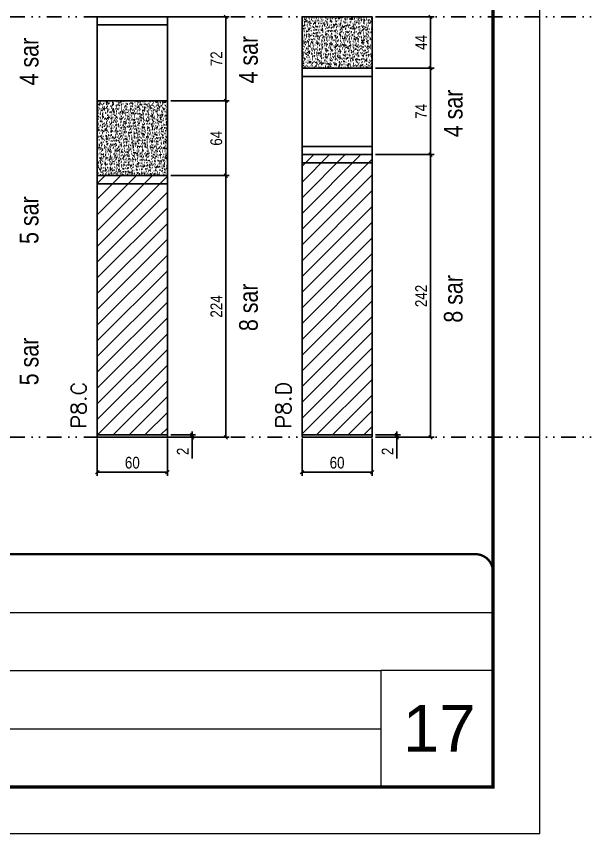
# Model space of a CAD drawing. Extents: x 13513 to 27878, y -21631 to 6985.
# Drawn here: x 15450 to 15939, y 1340 to 2040 of the extents above; entities that cross this region are included whole.
import ezdxf

# ---------------------------------------------------------------- set-up
doc = ezdxf.new("R2010")
doc.units = 0
for name, pattern in [('CONTINUO', [0]), ('DASHED', [0.75, 0.5, -0.25]), ('DIVIDE2', [0.625, 0.25, -0.125, 0, -0.125, 0, -0.125])]:
    doc.linetypes.add(name, pattern=pattern)
for name, color, linetype, lineweight in [('CARIMBO', 255, 'Continuous', 9), ('Folhas', 255, 'Continuous', 9), ('Hachura', 251, 'Continuous', 9), ('SARRAFO DE PRESSAO', 251, 'DASHED', 9), ('Texto Seção', 7, 'Continuous', 15)]:
    doc.layers.add(name, color=color, linetype=linetype, lineweight=lineweight)
for name, color, linetype in [('COTA', 241, 'Continuous'), ('NOMENCLATURA', 7, 'Continuous'), ('Nível', 160, 'Continuous'), ('Painéis', 200, 'Continuous'), ('SARR_2.2x7', 40, 'Continuous')]:
    doc.layers.add(name, color=color, linetype=linetype)
doc.styles.add('ARIAL', font='arial.ttf')
doc.styles.add('ARIAL_NARROW', font='ARIALN.TTF', dxfattribs={"height": 0.2})
doc.styles.add('COTA TECNICA', font='techl___.ttf', dxfattribs={"height": 10})
doc.styles.add('COTA TECNICA-50', font='techl___.ttf', dxfattribs={"height": 10})
doc.styles.add('REGUA-120', font='ROMANS.shx', dxfattribs={"height": 15})
doc.dimstyles.new('COTA PAINEL-50', dxfattribs={"dimtxt": 10, "dimasz": 3, "dimexe": 3, "dimexo": 3, "dimgap": 3, "dimtad": 1, "dimdec": 1, "dimzin": 12, "dimdsep": 46, "dimtxsty": 'COTA TECNICA-50', "dimblk1": 'OBLIQUE', "dimblk2": 'OBLIQUE', "dimsah": 1, "dimcen": 0.9, "dimclrd": 4, "dimclre": 4, "dimclrt": 240, "dimadec": 1, "dimazin": 3, "dimtfac": 1, "dimtdec": 1, "dimtmove": 0, "dimatfit": 3, "dimfxl": 1, "dimtolj": 1, "dimtzin": 12, "dimarcsym": 0})
doc.dimstyles.new('PAINEL', dxfattribs={"dimtxt": 10, "dimasz": 3, "dimexe": 3, "dimexo": 3, "dimgap": 3, "dimtad": 1, "dimdec": 1, "dimzin": 12, "dimdsep": 46, "dimtxsty": 'COTA TECNICA', "dimblk1": 'OBLIQUE', "dimblk2": 'OBLIQUE', "dimsah": 1, "dimcen": 0.9, "dimclrd": 4, "dimclre": 4, "dimclrt": 240, "dimadec": 1, "dimazin": 3, "dimtfac": 1, "dimtdec": 1, "dimtmove": 0, "dimatfit": 3, "dimfxl": 1, "dimtolj": 1, "dimtzin": 12, "dimarcsym": 0})

# ---------------------------------------------------------------- blocks, each defined once
blk = doc.blocks.new('9999999999')
at = {"color": 30, "linetype": 'CONTINUO'}
for p, q in [((98564.56, 34379.64), (99583.98, 34379.64)), ((98564.56, 34329.83), (99487.98, 34329.83)), ((99583.98, 34329.83), (99487.98, 34329.83)), ((99487.98, 34329.83), (99487.98, 34230.21)), ((98564.56, 34280.02), (99487.98, 34280.02))]:
    blk.add_line(p, q, dxfattribs=at)
at = {"color": 30, "linetype": 'CONTINUO', "const_width": 2}
blk.add_lwpolyline([(99583.98, 34230.21), (99583.98, 34414.45, 0.414214), (99568.98, 34429.45), (98228.98, 34429.45, 0.414214), (98213.98, 34414.45), (98213.98, 34245.21, 0.414214), (98228.98, 34230.21), (99583.98, 34230.21)], format="xyb", dxfattribs=at)
at = {"layer": 'Folhas'}
blk.add_lwpolyline([(98138.98, 34190.21), (99623.98, 34190.21), (99623.98, 35240.21), (98138.98, 35240.21)], close=True, dxfattribs=at)
at = {"layer": 'Folhas', "color": 30, "const_width": 3}
blk.add_lwpolyline([(98213.98, 34230.21), (99583.98, 34230.21), (99583.98, 35200.21), (98213.98, 35200.21)], close=True, dxfattribs=at)
blk = doc.blocks.new('_Oblique')
at = {"color": 0, "linetype": 'ByBlock', "lineweight": -2}
blk.add_line((-0.5, -0.5), (0.5, 0.5), dxfattribs=at)
blk = doc.blocks.new('*D1313')
at = {"layer": 'COTA', "color": 4, "lineweight": -2, "transparency": 16777216}
for p, q in [((15519.75, 1678.71), (15519.75, 1646.82)), ((15579.75, 1678.71), (15579.75, 1646.82)), ((15519.75, 1649.82), (15579.75, 1649.82))]:
    blk.add_line(p, q, dxfattribs=at)
at = {"layer": 'Defpoints', "color": 0, "transparency": 16777216}
for p in [(15519.75, 1681.71), (15579.75, 1681.71), (15579.75, 1649.82)]:
    blk.add_point(p, dxfattribs=at)
at = {"layer": 'COTA', "color": 4, "lineweight": -2, "transparency": 16777216, "xscale": 3, "yscale": 3, "zscale": 3, "rotation": 180}
blk.add_blockref('_Oblique', (15519.75, 1649.82), dxfattribs=at)
at = {"layer": 'COTA', "color": 4, "lineweight": -2, "transparency": 16777216, "xscale": 3, "yscale": 3, "zscale": 3}
blk.add_blockref('_Oblique', (15579.75, 1649.82), dxfattribs=at)
at = {"layer": 'COTA', "color": 240, "transparency": 16777216, "insert": (15549.75, 1657.92), "char_height": 10, "attachment_point": 5, "style": 'COTA TECNICA'}
blk.add_mtext('\\A1;60', dxfattribs=at)
blk = doc.blocks.new('*D1314')
at = {"layer": 'COTA', "color": 4, "lineweight": -2, "transparency": 16777216}
for p, q in [((15582.75, 1681.71), (15603.94, 1681.71)), ((15582.75, 1679.71), (15603.94, 1679.71)), ((15600.94, 1681.71), (15600.94, 1684.71)), ((15600.94, 1681.71), (15600.94, 1679.71)), ((15600.94, 1679.71), (15600.94, 1661.6))]:
    blk.add_line(p, q, dxfattribs=at)
at = {"layer": 'Defpoints', "color": 0, "transparency": 16777216}
for p in [(15579.75, 1681.71), (15579.75, 1679.71), (15600.94, 1681.71)]:
    blk.add_point(p, dxfattribs=at)
at = {"layer": 'COTA', "color": 4, "lineweight": -2, "transparency": 16777216, "xscale": 3, "yscale": 3, "zscale": 3}
for p, rotation in [((15600.94, 1681.71), 270), ((15600.94, 1679.71), 90)]:
    blk.add_blockref('_Oblique', p, dxfattribs=dict(at, rotation=rotation))
at = {"layer": 'COTA', "color": 240, "transparency": 16777216, "insert": (15592.94, 1667.65), "char_height": 10, "attachment_point": 5, "rotation": 90, "style": 'COTA TECNICA-50'}
blk.add_mtext('\\A1;2', dxfattribs=at)
blk = doc.blocks.new('*D1321')
at = {"layer": 'COTA', "color": 4, "linetype": 'ByBlock', "lineweight": -2, "transparency": 16777216}
for p, q in [((15582.75, 1967.71), (15632.74, 1967.71)), ((15629.74, 1967.71), (15629.74, 1903.71)), ((15582.75, 1903.71), (15632.74, 1903.71))]:
    blk.add_line(p, q, dxfattribs=at)
at = {"layer": 'Defpoints', "color": 0, "linetype": 'ByBlock', "transparency": 16777216}
for p in [(15579.75, 1967.71), (15579.75, 1903.71), (15629.74, 1903.71)]:
    blk.add_point(p, dxfattribs=at)
at = {"layer": 'COTA', "color": 4, "linetype": 'ByBlock', "lineweight": -2, "transparency": 16777216, "xscale": 3, "yscale": 3, "zscale": 3}
for p, rotation in [((15629.74, 1967.71), 90), ((15629.74, 1903.71), 270)]:
    blk.add_blockref('_Oblique', p, dxfattribs=dict(at, rotation=rotation))
at = {"layer": 'COTA', "color": 240, "linetype": 'ByBlock', "transparency": 16777216, "insert": (15621.63, 1935.71), "char_height": 10, "attachment_point": 5, "rotation": 90, "style": 'COTA TECNICA'}
blk.add_mtext('\\A1;64', dxfattribs=at)
blk = doc.blocks.new('*D1303')
at = {"layer": 'COTA', "color": 4, "lineweight": -2, "transparency": 16777216}
for p, q in [((15582.75, 1903.73), (15632.74, 1903.73)), ((15629.74, 1679.71), (15629.74, 1903.73)), ((15582.75, 1679.71), (15632.74, 1679.71))]:
    blk.add_line(p, q, dxfattribs=at)
at = {"layer": 'Defpoints', "color": 0, "transparency": 16777216}
for p in [(15579.75, 1903.73), (15629.74, 1903.73), (15579.75, 1679.71)]:
    blk.add_point(p, dxfattribs=at)
at = {"layer": 'COTA', "color": 4, "lineweight": -2, "transparency": 16777216, "xscale": 3, "yscale": 3, "zscale": 3}
for p, rotation in [((15629.74, 1903.73), 90), ((15629.74, 1679.71), 270)]:
    blk.add_blockref('_Oblique', p, dxfattribs=dict(at, rotation=rotation))
at = {"layer": 'COTA', "color": 240, "transparency": 16777216, "insert": (15621.66, 1791.72), "char_height": 10, "attachment_point": 5, "rotation": 90, "style": 'COTA TECNICA-50'}
blk.add_mtext('\\A1;224', dxfattribs=at)
blk = doc.blocks.new('*D1304')
at = {"layer": 'COTA', "color": 4, "lineweight": -2, "transparency": 16777216}
for p, q in [((15695.03, 1678.71), (15695.03, 1646.82)), ((15755.03, 1678.71), (15755.03, 1646.82)), ((15695.03, 1649.82), (15755.03, 1649.82))]:
    blk.add_line(p, q, dxfattribs=at)
at = {"layer": 'Defpoints', "color": 0, "transparency": 16777216}
for p in [(15695.03, 1681.71), (15755.03, 1681.71), (15755.03, 1649.82)]:
    blk.add_point(p, dxfattribs=at)
at = {"layer": 'COTA', "color": 4, "lineweight": -2, "transparency": 16777216, "xscale": 3, "yscale": 3, "zscale": 3, "rotation": 180}
blk.add_blockref('_Oblique', (15695.03, 1649.82), dxfattribs=at)
at = {"layer": 'COTA', "color": 4, "lineweight": -2, "transparency": 16777216, "xscale": 3, "yscale": 3, "zscale": 3}
blk.add_blockref('_Oblique', (15755.03, 1649.82), dxfattribs=at)
at = {"layer": 'COTA', "color": 240, "transparency": 16777216, "insert": (15725.03, 1657.92), "char_height": 10, "attachment_point": 5, "style": 'COTA TECNICA'}
blk.add_mtext('\\A1;60', dxfattribs=at)
blk = doc.blocks.new('*D1305')
at = {"layer": 'COTA', "color": 4, "lineweight": -2, "transparency": 16777216}
for p, q in [((15758.03, 1681.71), (15779.22, 1681.71)), ((15758.03, 1679.71), (15779.22, 1679.71)), ((15776.22, 1681.71), (15776.22, 1684.71)), ((15776.22, 1681.71), (15776.22, 1679.71)), ((15776.22, 1679.71), (15776.22, 1661.6))]:
    blk.add_line(p, q, dxfattribs=at)
at = {"layer": 'Defpoints', "color": 0, "transparency": 16777216}
for p in [(15755.03, 1681.71), (15755.03, 1679.71), (15776.22, 1681.71)]:
    blk.add_point(p, dxfattribs=at)
at = {"layer": 'COTA', "color": 4, "lineweight": -2, "transparency": 16777216, "xscale": 3, "yscale": 3, "zscale": 3}
for p, rotation in [((15776.22, 1681.71), 270), ((15776.22, 1679.71), 90)]:
    blk.add_blockref('_Oblique', p, dxfattribs=dict(at, rotation=rotation))
at = {"layer": 'COTA', "color": 240, "transparency": 16777216, "insert": (15768.22, 1667.65), "char_height": 10, "attachment_point": 5, "rotation": 90, "style": 'COTA TECNICA-50'}
blk.add_mtext('\\A1;2', dxfattribs=at)
blk = doc.blocks.new('*D1315')
at = {"layer": 'COTA', "color": 4, "linetype": 'ByBlock', "lineweight": -2, "transparency": 16777216}
for p, q in [((15758.03, 2039.71), (15808.02, 2039.71)), ((15805.02, 2039.71), (15805.02, 1995.71)), ((15758.03, 1995.71), (15808.02, 1995.71))]:
    blk.add_line(p, q, dxfattribs=at)
at = {"layer": 'Defpoints', "color": 0, "linetype": 'ByBlock', "transparency": 16777216}
for p in [(15755.03, 2039.71), (15755.03, 1995.71), (15805.02, 1995.71)]:
    blk.add_point(p, dxfattribs=at)
at = {"layer": 'COTA', "color": 4, "linetype": 'ByBlock', "lineweight": -2, "transparency": 16777216, "xscale": 3, "yscale": 3, "zscale": 3}
for p, rotation in [((15805.02, 2039.71), 90), ((15805.02, 1995.71), 270)]:
    blk.add_blockref('_Oblique', p, dxfattribs=dict(at, rotation=rotation))
at = {"layer": 'COTA', "color": 240, "linetype": 'ByBlock', "transparency": 16777216, "insert": (15796.95, 2017.71), "char_height": 10, "attachment_point": 5, "rotation": 90, "style": 'COTA TECNICA'}
blk.add_mtext('\\A1;44', dxfattribs=at)
blk = doc.blocks.new('*D1306')
at = {"layer": 'COTA', "color": 4, "lineweight": -2, "transparency": 16777216}
for p, q in [((15758.03, 1921.73), (15808.02, 1921.73)), ((15805.02, 1679.71), (15805.02, 1921.73)), ((15758.03, 1679.71), (15808.02, 1679.71))]:
    blk.add_line(p, q, dxfattribs=at)
at = {"layer": 'Defpoints', "color": 0, "transparency": 16777216}
for p in [(15755.03, 1921.73), (15805.02, 1921.73), (15755.03, 1679.71)]:
    blk.add_point(p, dxfattribs=at)
at = {"layer": 'COTA', "color": 4, "lineweight": -2, "transparency": 16777216, "xscale": 3, "yscale": 3, "zscale": 3}
for p, rotation in [((15805.02, 1921.73), 90), ((15805.02, 1679.71), 270)]:
    blk.add_blockref('_Oblique', p, dxfattribs=dict(at, rotation=rotation))
at = {"layer": 'COTA', "color": 240, "transparency": 16777216, "insert": (15796.95, 1800.72), "char_height": 10, "attachment_point": 5, "rotation": 90, "style": 'COTA TECNICA-50'}
blk.add_mtext('\\A1;242', dxfattribs=at)
blk = doc.blocks.new('*D1316')
at = {"layer": 'COTA', "color": 4, "lineweight": -2, "transparency": 16777216}
for p, q in [((15758.03, 1995.71), (15808.02, 1995.71)), ((15805.02, 1921.73), (15805.02, 1995.71)), ((15758.03, 1921.73), (15808.02, 1921.73))]:
    blk.add_line(p, q, dxfattribs=at)
at = {"layer": 'Defpoints', "color": 0, "transparency": 16777216}
for p in [(15755.03, 1995.71), (15805.02, 1995.71), (15755.03, 1921.73)]:
    blk.add_point(p, dxfattribs=at)
at = {"layer": 'COTA', "color": 4, "lineweight": -2, "transparency": 16777216, "xscale": 3, "yscale": 3, "zscale": 3}
for p, rotation in [((15805.02, 1995.71), 90), ((15805.02, 1921.73), 270)]:
    blk.add_blockref('_Oblique', p, dxfattribs=dict(at, rotation=rotation))
at = {"layer": 'COTA', "color": 240, "transparency": 16777216, "insert": (15796.95, 1958.72), "char_height": 10, "attachment_point": 5, "rotation": 90, "style": 'COTA TECNICA'}
blk.add_mtext('\\A1;74', dxfattribs=at)
blk = doc.blocks.new('*D1322')
at = {"layer": 'COTA', "color": 4, "lineweight": -2, "transparency": 16777216}
for p, q in [((15582.75, 2039.71), (15632.74, 2039.71)), ((15629.74, 1967.71), (15629.74, 2039.71)), ((15582.75, 1967.71), (15632.74, 1967.71))]:
    blk.add_line(p, q, dxfattribs=at)
at = {"layer": 'Defpoints', "color": 0, "transparency": 16777216}
for p in [(15579.75, 2039.71), (15629.74, 2039.71), (15579.75, 1967.71)]:
    blk.add_point(p, dxfattribs=at)
at = {"layer": 'COTA', "color": 4, "lineweight": -2, "transparency": 16777216, "xscale": 3, "yscale": 3, "zscale": 3}
for p, rotation in [((15629.74, 2039.71), 90), ((15629.74, 1967.71), 270)]:
    blk.add_blockref('_Oblique', p, dxfattribs=dict(at, rotation=rotation))
at = {"layer": 'COTA', "color": 240, "transparency": 16777216, "insert": (15621.66, 2003.71), "char_height": 10, "attachment_point": 5, "rotation": 90, "style": 'COTA TECNICA'}
blk.add_mtext('\\A1;72', dxfattribs=at)

msp = doc.modelspace()

# ---------------------------------------------------------------- hatches: boundary and pattern name
at = {"layer": 'COTA'}
h = msp.add_hatch(dxfattribs=at)
h.set_pattern_fill('AR-CONC', color=256, scale=0.03)
h.set_pattern_definition([(50, (-3109.7125, -2280.15), (5.4655401, -0.4781726), [0.5715, -6.2865]), (355, (-3109.7125, -2280.15), (-1.0573026, 5.7317054), [0.4572, -5.0292175]), (100.451445, (-3109.257, -2280.19), (4.4082374, 5.2535326), [0.4857003, -5.3427073]), (46.1842, (-3109.7125, -2278.626), (8.1323712, -1.2612698), [0.85725, -9.42975]), (96.635558, (-3109.035, -2278.731), (7.122124, 7.4227837), [0.7285507, -8.0140682]), (351.18415, (-3109.7125, -2278.626), (7.122124, 7.4227837), [0.685799, -7.543792]), (21, (-3108.9505, -2279.007), (4.5484317, -3.0679559), [0.5715, -6.2865]), (326, (-3108.9505, -2279.007), (1.8540609, 5.525639), [0.4572, -5.0292]), (71.451445, (-3108.5715, -2279.263), (6.4024926, 2.457683), [0.4857003, -5.3426981]), (37.5, (-3109.7125, -2280.1502), (0.0926581, 2.53665117), [0, -4.96824, 0, -5.1054, 0, -5.04825]), (7.5, (-3109.7125, -2280.1502), (2.00458988, 3.00541724), [0, -2.91084, 0, -4.85394, 0, -1.92405]), (327.5, (-3111.4118, -2280.1502), (4.06771786, -0.17186232), [0, -1.905, 0, -5.9436, 0, -7.8867]), (317.5, (-3112.1738, -2280.1502), (4.44387544, 0.7627947), [0, -2.4765, 0, -3.94716, 0, -5.6007])])
h.paths.add_polyline_path([(15755.03, 2039.71), (15695.03, 2039.71), (15695.03, 1995.71), (15755.03, 1995.71)])
h = msp.add_hatch(dxfattribs=at)
h.set_pattern_fill('AR-CONC', color=256, scale=0.03)
h.set_pattern_definition([(50, (-817.508, 0), (5.4655401, -0.4781726), [0.5715, -6.2865]), (355, (-817.508, 0), (-1.0573026, 5.7317054), [0.4572, -5.0292175]), (100.451445, (-817.0525, -0.04), (4.4082374, 5.2535326), [0.4857003, -5.3427073]), (46.1842, (-817.508, 1.524), (8.1323712, -1.2612698), [0.85725, -9.42975]), (96.63556, (-816.83, 1.419), (7.122124, 7.4227837), [0.7285507, -8.0140682]), (351.18415, (-817.508, 1.524), (7.122124, 7.4227837), [0.685799, -7.543792]), (21, (-816.746, 1.143), (4.5484317, -3.067956), [0.5715, -6.2865]), (326, (-816.746, 1.143), (1.8540609, 5.525639), [0.4572, -5.0292]), (71.451445, (-816.367, 0.8873), (6.4024926, 2.457683), [0.4857003, -5.3426981]), (37.5, (-817.508, 0), (0.0926581, 2.53665117), [0, -4.96824, 0, -5.1054, 0, -5.04825]), (7.5, (-817.508, 0), (2.00458988, 3.00541724), [0, -2.91084, 0, -4.85394, 0, -1.92405]), (327.5, (-819.2072, 0), (4.06771786, -0.17186232), [0, -1.905, 0, -5.9436, 0, -7.8867]), (317.5, (-819.9692, 0), (4.44387544, 0.7627947), [0, -2.4765, 0, -3.94716, 0, -5.6007])])
h.paths.add_polyline_path([(15519.75, 1903.73), (15579.75, 1903.73), (15579.75, 1967.71), (15519.75, 1967.71)])
at = {"layer": 'Hachura', "linetype": 'ByBlock'}
h = msp.add_hatch(dxfattribs=at)
h.set_pattern_fill('ANSI31', color=256, scale=3)
h.set_pattern_definition([(45, (-953.288, 0), (-6.735192, 6.735192), [])])
h.paths.add_polyline_path([(15755.03, 1921.73), (15695.03, 1921.73), (15695.03, 1681.71), (15755.03, 1681.71)])
h = msp.add_hatch(dxfattribs=at)
h.set_pattern_fill('ANSI31', color=256, scale=3)
h.set_pattern_definition([(45, (-817.508, 0), (-6.735192, 6.735192), [])])
h.paths.add_polyline_path([(15519.75, 1681.71), (15579.75, 1681.71), (15579.75, 1903.73), (15519.75, 1903.73)])

# ---------------------------------------------------------------- linework, layer by layer
at = {"layer": 'COTA', "linetype": 'ByBlock'}
for points in [[(15695.03, 1995.71), (15755.03, 1995.71), (15755.03, 2039.71), (15695.03, 2039.71)], [(15519.75, 1903.71), (15579.75, 1903.71), (15579.75, 1967.71), (15519.75, 1967.71)]]:
    msp.add_lwpolyline(points, close=True, dxfattribs=at)
at = {"layer": 'Nível', "color": 4, "linetype": 'DIVIDE2', "ltscale": 50}
for p, q in [((13526.77, 2039.71), (21431.15, 2039.71)), ((13526.77, 1679.71), (21531.15, 1679.71))]:
    msp.add_line(p, q, dxfattribs=at)
at = {"layer": 'Painéis'}
for p, q in [((15695.03, 1995.71), (15695.03, 1681.71)), ((15695.03, 1995.71), (15755.03, 1995.71)), ((15755.03, 1995.71), (15695.03, 1995.71)), ((15755.03, 1995.71), (15755.03, 1681.71)), ((15695.03, 1921.73), (15755.03, 1921.73)), ((15519.75, 1903.73), (15579.75, 1903.73)), ((15519.75, 1903.71), (15519.75, 1681.71)), ((15579.75, 1903.71), (15579.75, 1681.71)), ((15519.75, 1681.71), (15579.75, 1681.71)), ((15519.75, 1681.71), (15579.75, 1681.71)), ((15519.75, 1679.71), (15519.75, 1681.71)), ((15579.75, 1679.71), (15519.75, 1679.71)), ((15579.75, 1681.71), (15579.75, 1679.71)), ((15695.03, 1681.71), (15755.03, 1681.71)), ((15695.03, 1681.71), (15755.03, 1681.71)), ((15695.03, 1679.71), (15695.03, 1681.71)), ((15755.03, 1679.71), (15695.03, 1679.71)), ((15755.03, 1681.71), (15755.03, 1679.71))]:
    msp.add_line(p, q, dxfattribs=at)
msp.add_lwpolyline([(15519.75, 1967.71), (15579.75, 1967.71), (15579.75, 2039.71), (15519.75, 2039.71)], close=True, dxfattribs=at)
at = {"layer": 'SARR_2.2x7'}
for p, q in [((15579.75, 2032.71), (15519.75, 2032.71)), ((15755.03, 1988.71), (15695.03, 1988.71)), ((15755.03, 1928.73), (15695.03, 1928.73)), ((15755.03, 1914.73), (15695.03, 1914.73)), ((15579.75, 1896.73), (15519.75, 1896.73))]:
    msp.add_line(p, q, dxfattribs=at)

# ---------------------------------------------------------------- block references
at = {"layer": 'SARRAFO DE PRESSAO', "color": 6, "linetype": 'ByBlock'}
msp.add_blockref('9999999999', (-83725.51, -32849.78), dxfattribs=at)

# ---------------------------------------------------------------- texts
at = {"layer": 'CARIMBO', "style": 'ARIAL'}
msp.add_text('17', height=40, dxfattribs=at).set_placement((15781.33, 1410.57))
at = {"layer": 'NOMENCLATURA', "style": 'ARIAL_NARROW'}
for s, p in [('4 sar', (15657.13, 1982.63)), ('4 sar', (15469.38, 1980.95)), ('4 sar', (15832.42, 1936.59)), ('5 sar', (15469.38, 1845.23)), ('8 sar', (15832.42, 1777.83)), ('8 sar', (15657.13, 1770.64)), ('5 sar', (15469.38, 1724.23))]:
    msp.add_text(s, height=16, rotation=90, dxfattribs=at).set_placement(p)
at = {"layer": 'Texto Seção', "char_height": 13, "width": 370.6998, "attachment_point": 7, "rotation": 90, "style": 'REGUA-120'}
for s, insert in [('P8.C', (15510.3, 1687.12)), ('P8.D', (15685.58, 1687.12))]:
    msp.add_mtext(s, dxfattribs=dict(at, insert=insert))

# ---------------------------------------------------------------- dimensions: what is measured, and where the dimension line sits
at = {"layer": 'COTA'}
for base, p1, p2, dimstyle, picture, middle in [((15629.74, 2039.71), (15579.75, 1967.71), (15579.75, 2039.71), 'PAINEL', '*D1322', (15621.66, 2003.71)), ((15805.02, 1995.71), (15755.03, 1921.73), (15755.03, 1995.71), 'PAINEL', '*D1316', (15796.95, 1958.72)), ((15805.02, 1921.73), (15755.03, 1679.71), (15755.03, 1921.73), 'COTA PAINEL-50', '*D1306', (15796.95, 1800.72)), ((15629.74, 1903.73), (15579.75, 1679.71), (15579.75, 1903.73), 'COTA PAINEL-50', '*D1303', (15621.66, 1791.72))]:
    dim = msp.add_linear_dim(base=base, p1=p1, p2=p2, angle=90, dimstyle=dimstyle, dxfattribs=at)
    dim.commit()
    dim.dimension.update_dxf_attribs({"geometry": picture, "text_midpoint": middle})
at = {"layer": 'COTA', "linetype": 'ByBlock'}
for base, p1, p2, picture, middle in [((15805.02, 1995.71), (15755.03, 2039.71), (15755.03, 1995.71), '*D1315', (15796.95, 2017.71)), ((15629.74, 1903.71), (15579.75, 1967.71), (15579.75, 1903.71), '*D1321', (15621.63, 1935.71))]:
    dim = msp.add_linear_dim(base=base, p1=p1, p2=p2, angle=90, dimstyle='PAINEL', dxfattribs=at)
    dim.commit()
    dim.dimension.update_dxf_attribs({"geometry": picture, "text_midpoint": middle})
at = {"layer": 'COTA'}
for base, p1, p2, picture, middle in [((15579.75, 1649.82), (15519.75, 1681.71), (15579.75, 1681.71), '*D1313', (15549.75, 1657.92)), ((15755.03, 1649.82), (15695.03, 1681.71), (15755.03, 1681.71), '*D1304', (15725.03, 1657.92))]:
    dim = msp.add_linear_dim(base=base, p1=p1, p2=p2, dimstyle='PAINEL', override={"dimarcsym": 2}, dxfattribs=at)
    dim.commit()
    dim.dimension.update_dxf_attribs({"geometry": picture, "text_midpoint": middle})
for base, p1, p2, picture, middle in [((15600.94, 1681.71), (15579.75, 1679.71), (15579.75, 1681.71), '*D1314', (15600.94, 1667.65)), ((15776.22, 1681.71), (15755.03, 1679.71), (15755.03, 1681.71), '*D1305', (15776.22, 1667.65))]:
    dim = msp.add_linear_dim(base=base, p1=p1, p2=p2, angle=90, dimstyle='COTA PAINEL-50', dxfattribs=at)
    dim.commit()
    dim.dimension.update_dxf_attribs({"geometry": picture, "text_midpoint": middle, "dimtype": 160})

doc.saveas('drawing.dxf')
